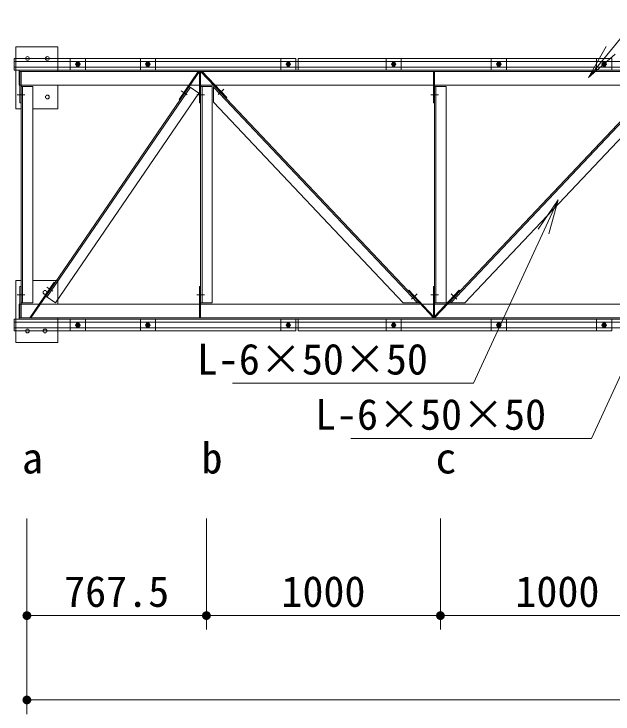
# Model space of a CAD drawing. Units: millimetres at full size. Extents: x 0 to 42000, y 0 to 29700.
# Drawn here: x 11365 to 13925, y 15454 to 18446 of the extents above; entities that cross this region are included whole.
import ezdxf
from ezdxf.enums import TextEntityAlignment as Align

# ---------------------------------------------------------------- set-up
doc = ezdxf.new("R2010")
doc.units = ezdxf.units.MM
doc.header["$LTSCALE"] = 100
for name, color, linetype, lineweight in [('D-STR', 1, 'Continuous', 13), ('D-STR-DIM', 7, 'Continuous', 13), ('D-STR-HTXT', 7, 'Continuous', 13), ('D-STR-TXT', 7, 'Continuous', 13)]:
    doc.layers.add(name, color=color, linetype=linetype, lineweight=lineweight)
doc.styles.add('ＭＳ ゴシック', font='')
doc.styles.get('ＭＳ ゴシック').set_extended_font_data('MS Gothic')

# ---------------------------------------------------------------- blocks, each defined once
blk = doc.blocks.new('filled_dot')
at = {"color": 0, "linetype": 'Continuous', "lineweight": -2, "const_width": 1.25}
blk.add_lwpolyline([(-0.625, 0, 1), (0.625, 0, 1)], format="xyb", close=True, dxfattribs=at)
blk = doc.blocks.new('open_arrow')
at = {"color": 0, "linetype": 'Continuous', "lineweight": -2}
blk.add_lwpolyline([(7.5, 1.25), (0, 0), (7.5, -1.25)], dxfattribs=at)

msp = doc.modelspace()

# ---------------------------------------------------------------- linework, layer by layer
at = {"layer": 'D-STR'}
for p, q in [((11372.4, 18305.7), (11552.4, 18305.7)), ((11372.4, 18305.7), (11372.4, 18040.7)), ((11552.4, 18305.7), (11552.4, 18199.7)), ((11364.9, 18205.7), (11364.9, 18255.7)), ((12569.9, 18255.7), (11364.9, 18255.7)), ((11604.9, 18205.7), (11604.9, 18255.7)), ((11604.9, 18255.7), (11669.9, 18255.7)), ((11669.9, 18205.7), (11669.9, 18255.7)), ((11904.9, 18205.7), (11904.9, 18255.7)), ((11904.9, 18255.7), (11969.9, 18255.7)), ((11969.9, 18205.7), (11969.9, 18255.7)), ((12504.9, 18205.7), (12504.9, 18255.7)), ((12504.9, 18255.7), (12569.9, 18255.7)), ((12569.9, 18205.7), (12569.9, 18255.7)), ((12579.9, 18205.7), (12579.9, 18255.7)), ((13919.9, 18255.7), (12579.9, 18255.7)), ((12954.9, 18205.7), (12954.9, 18255.7)), ((12954.9, 18255.7), (13019.9, 18255.7)), ((13019.9, 18205.7), (13019.9, 18255.7)), ((13404.9, 18205.7), (13404.9, 18255.7)), ((13404.9, 18255.7), (13469.9, 18255.7)), ((13469.9, 18205.7), (13469.9, 18255.7)), ((13854.9, 18205.7), (13854.9, 18255.7)), ((13854.9, 18255.7), (13919.9, 18255.7)), ((13919.9, 18205.7), (13919.9, 18255.7)), ((11364.9, 18242.7), (23009.9, 18242.7)), ((11648.4, 18230.7), (11626.3, 18230.7)), ((11632.5, 18239.2), (11627.6, 18230.7)), ((11627.6, 18230.7), (11632.5, 18222.2)), ((11642.3, 18239.2), (11632.5, 18239.2)), ((11632.5, 18222.2), (11642.3, 18222.2)), ((11637.4, 18219.7), (11637.4, 18241.8)), ((11647.2, 18230.7), (11642.3, 18239.2)), ((11642.3, 18222.2), (11647.2, 18230.7)), ((11926.3, 18230.7), (11948.4, 18230.7)), ((11932.5, 18239.2), (11927.6, 18230.7)), ((11927.6, 18230.7), (11932.5, 18222.2)), ((11942.3, 18239.2), (11932.5, 18239.2)), ((11932.5, 18222.2), (11942.3, 18222.2)), ((11937.4, 18241.8), (11937.4, 18219.7)), ((11947.2, 18230.7), (11942.3, 18239.2)), ((11942.3, 18222.2), (11947.2, 18230.7)), ((12526.3, 18230.7), (12548.4, 18230.7)), ((12532.5, 18239.2), (12527.6, 18230.7)), ((12527.6, 18230.7), (12532.5, 18222.2)), ((12542.3, 18239.2), (12532.5, 18239.2)), ((12532.5, 18222.2), (12542.3, 18222.2)), ((12537.4, 18241.8), (12537.4, 18219.7)), ((12547.2, 18230.7), (12542.3, 18239.2)), ((12542.3, 18222.2), (12547.2, 18230.7)), ((12976.3, 18230.7), (12998.4, 18230.7)), ((12982.5, 18239.2), (12977.6, 18230.7)), ((12977.6, 18230.7), (12982.5, 18222.2)), ((12992.3, 18239.2), (12982.5, 18239.2)), ((12982.5, 18222.2), (12992.3, 18222.2)), ((12987.4, 18241.8), (12987.4, 18219.7)), ((12997.2, 18230.7), (12992.3, 18239.2)), ((12992.3, 18222.2), (12997.2, 18230.7)), ((13426.3, 18230.7), (13448.4, 18230.7)), ((13432.5, 18239.2), (13427.6, 18230.7)), ((13427.6, 18230.7), (13432.5, 18222.2)), ((13442.3, 18239.2), (13432.5, 18239.2)), ((13432.5, 18222.2), (13442.3, 18222.2)), ((13437.4, 18241.8), (13437.4, 18219.7)), ((13447.2, 18230.7), (13442.3, 18239.2)), ((13442.3, 18222.2), (13447.2, 18230.7)), ((13876.3, 18230.7), (13898.4, 18230.7)), ((13882.5, 18239.2), (13877.6, 18230.7)), ((13877.6, 18230.7), (13882.5, 18222.2)), ((13892.3, 18239.2), (13882.5, 18239.2)), ((13882.5, 18222.2), (13892.3, 18222.2)), ((13887.4, 18241.8), (13887.4, 18219.7)), ((13897.2, 18230.7), (13892.3, 18239.2)), ((13892.3, 18222.2), (13897.2, 18230.7)), ((11364.9, 18218.7), (23009.9, 18218.7)), ((12569.9, 18205.7), (11364.9, 18205.7)), ((11387.4, 18205.7), (13919.9, 18205.7)), ((11387.4, 18205.7), (11387.4, 18140.7)), ((11387.4, 18140.7), (11387.4, 18205.7)), ((11387.4, 18199.7), (22987.4, 18199.7)), ((11390.4, 18199.7), (11390.4, 18065.7)), ((11394.9, 18135.7), (11394.9, 18199.7)), ((12070.9, 18080.5), (12152.4, 18199.7)), ((12114.1, 18135.7), (12157.9, 18199.7)), ((12157.9, 18199.7), (12157.9, 18065.7)), ((12162.4, 18135.7), (12162.4, 18199.7)), ((12162.4, 18199.7), (12222.9, 18135.7)), ((12168.6, 18199.7), (12274.3, 18088)), ((15419.9, 18205.7), (12579.9, 18205.7)), ((13157.9, 18199.7), (13157.9, 18065.7)), ((13162.4, 18135.7), (13162.4, 18199.7)), ((11387.4, 18140.7), (22987.4, 18140.7)), ((11394.9, 18135.7), (11444.9, 18135.7)), ((11394.9, 18135.7), (11394.9, 17210.7)), ((11400.9, 18135.7), (11400.9, 17210.7)), ((11444.9, 18135.7), (11444.9, 17210.7)), ((11500.5, 17239), (12114.1, 18135.7)), ((11505.5, 17235.6), (12119.1, 18132.3)), ((11552.4, 18140.7), (11552.4, 18040.7)), ((12114.1, 18135.7), (12155.4, 18107.5)), ((12162.4, 18135.7), (12212.4, 18135.7)), ((12162.4, 18135.7), (12162.4, 17210.7)), ((12168.4, 18135.7), (12168.4, 17210.7)), ((12212.4, 18135.7), (12212.4, 17210.7)), ((12217.4, 18135.7), (12217.4, 18068.8)), ((12218.5, 18131.6), (13089.1, 17210.7)), ((12222.9, 18135.7), (13097.4, 17210.7)), ((13162.4, 18135.7), (13212.4, 18135.7)), ((13162.4, 18135.7), (13162.4, 17210.7)), ((13168.4, 18135.7), (13168.4, 17210.7)), ((13212.4, 18135.7), (13212.4, 17210.7)), ((14097.4, 18135.7), (13222.9, 17210.7)), ((14105.6, 18135.7), (13231.2, 17210.7)), ((11541.8, 17210.7), (12155.4, 18107.5)), ((12079.3, 18117.1), (12105.4, 18099.3)), ((12261.2, 18123.8), (12237, 18100.9)), ((14137.8, 18105.7), (13291.7, 17210.7)), ((11378.7, 18100.7), (11411.8, 18100.7)), ((12070.9, 18080.5), (12074.6, 18078)), ((12146.2, 18100.7), (12179.3, 18100.7)), ((12274.3, 18088), (12271, 18084.9)), ((13146.2, 18100.7), (13179.3, 18100.7)), ((11390.4, 18065.7), (11394.9, 18065.7)), ((12157.9, 18065.7), (12162.4, 18065.7)), ((12217.4, 18068.8), (13028.6, 17210.7)), ((13157.9, 18065.7), (13162.4, 18065.7)), ((11372.4, 18040.7), (11394.9, 18040.7)), ((11444.9, 18040.7), (11552.4, 18040.7)), ((11372.4, 17305.7), (11394.9, 17305.7)), ((11372.4, 17040.7), (11372.4, 17305.7)), ((11536.3, 17299.3), (11431.9, 17146.7)), ((11444.9, 17305.7), (11552.4, 17305.7)), ((11536.3, 17299.3), (11540, 17296.7)), ((11552.4, 17205.7), (11552.4, 17305.7)), ((11390.4, 17280.7), (11394.9, 17280.7)), ((11390.4, 17146.7), (11390.4, 17280.7)), ((11505.3, 17278.1), (11531.3, 17260.3)), ((12157.9, 17280.7), (12162.4, 17280.7)), ((12157.9, 17146.7), (12157.9, 17280.7)), ((13052.6, 17264.7), (13049.3, 17261.6)), ((13158.2, 17152.9), (13052.6, 17264.7)), ((13157.9, 17280.7), (13162.4, 17280.7)), ((13157.9, 17146.7), (13157.9, 17280.7)), ((13162, 17152.9), (13267.7, 17264.7)), ((13267.7, 17264.7), (13271, 17261.6)), ((11378.7, 17245.7), (11411.8, 17245.7)), ((11500.5, 17239), (11437.4, 17146.7)), ((11500.5, 17239), (11541.8, 17210.7)), ((12146.2, 17245.7), (12179.3, 17245.7)), ((13087.6, 17249.7), (13063.4, 17226.8)), ((13146.2, 17245.7), (13179.3, 17245.7)), ((13232.6, 17249.7), (13256.8, 17226.8)), ((11387.4, 17205.7), (22987.4, 17205.7)), ((11387.4, 17205.7), (11387.4, 17140.7)), ((11394.9, 17210.7), (11444.9, 17210.7)), ((11394.9, 17210.7), (11394.9, 17146.7)), ((12162.4, 17210.7), (12212.4, 17210.7)), ((12162.4, 17210.7), (12162.4, 17146.7)), ((13028.6, 17210.7), (13097.4, 17210.7)), ((13157.9, 17146.7), (13097.4, 17210.7)), ((13162.4, 17210.7), (13212.4, 17210.7)), ((13162.4, 17210.7), (13162.4, 17146.7)), ((13162.4, 17146.7), (13222.9, 17210.7)), ((13222.9, 17210.7), (13291.7, 17210.7)), ((11387.4, 17146.7), (22987.4, 17146.7)), ((11552.4, 17040.7), (11552.4, 17146.7)), ((11364.9, 17090.7), (11364.9, 17140.7)), ((12569.9, 17140.7), (11364.9, 17140.7)), ((11364.9, 17127.7), (23009.9, 17127.7)), ((11387.4, 17140.7), (13919.9, 17140.7)), ((11604.9, 17090.7), (11604.9, 17140.7)), ((11626.3, 17115.7), (11648.4, 17115.7)), ((11632.5, 17124.2), (11627.6, 17115.7)), ((11627.6, 17115.7), (11632.5, 17107.2)), ((11642.3, 17124.2), (11632.5, 17124.2)), ((11637.4, 17126.8), (11637.4, 17104.7)), ((11647.2, 17115.7), (11642.3, 17124.2)), ((11642.3, 17107.2), (11647.2, 17115.7)), ((11669.9, 17090.7), (11669.9, 17140.7)), ((11904.9, 17090.7), (11904.9, 17140.7)), ((11926.3, 17115.7), (11948.4, 17115.7)), ((11932.5, 17124.2), (11927.6, 17115.7)), ((11927.6, 17115.7), (11932.5, 17107.2)), ((11942.3, 17124.2), (11932.5, 17124.2)), ((11937.4, 17126.8), (11937.4, 17104.7)), ((11947.2, 17115.7), (11942.3, 17124.2)), ((11942.3, 17107.2), (11947.2, 17115.7)), ((11969.9, 17090.7), (11969.9, 17140.7)), ((12504.9, 17090.7), (12504.9, 17140.7)), ((12526.3, 17115.7), (12548.4, 17115.7)), ((12532.5, 17124.2), (12527.6, 17115.7)), ((12527.6, 17115.7), (12532.5, 17107.2)), ((12542.3, 17124.2), (12532.5, 17124.2)), ((12537.4, 17126.8), (12537.4, 17104.7)), ((12547.2, 17115.7), (12542.3, 17124.2)), ((12542.3, 17107.2), (12547.2, 17115.7)), ((12569.9, 17090.7), (12569.9, 17140.7)), ((12579.9, 17090.7), (12579.9, 17140.7)), ((15419.9, 17140.7), (12579.9, 17140.7)), ((12954.9, 17090.7), (12954.9, 17140.7)), ((12976.3, 17115.7), (12998.4, 17115.7)), ((12982.5, 17124.2), (12977.6, 17115.7)), ((12977.6, 17115.7), (12982.5, 17107.2)), ((12992.3, 17124.2), (12982.5, 17124.2)), ((12987.4, 17126.8), (12987.4, 17104.7)), ((12997.2, 17115.7), (12992.3, 17124.2)), ((12992.3, 17107.2), (12997.2, 17115.7)), ((13019.9, 17090.7), (13019.9, 17140.7)), ((13404.9, 17090.7), (13404.9, 17140.7)), ((13426.3, 17115.7), (13448.4, 17115.7)), ((13432.5, 17124.2), (13427.6, 17115.7)), ((13427.6, 17115.7), (13432.5, 17107.2)), ((13442.3, 17124.2), (13432.5, 17124.2)), ((13437.4, 17126.8), (13437.4, 17104.7)), ((13447.2, 17115.7), (13442.3, 17124.2)), ((13442.3, 17107.2), (13447.2, 17115.7)), ((13469.9, 17090.7), (13469.9, 17140.7)), ((13854.9, 17090.7), (13854.9, 17140.7)), ((13876.3, 17115.7), (13898.4, 17115.7)), ((13882.5, 17124.2), (13877.6, 17115.7)), ((13877.6, 17115.7), (13882.5, 17107.2)), ((13892.3, 17124.2), (13882.5, 17124.2)), ((13887.4, 17126.8), (13887.4, 17104.7)), ((13897.2, 17115.7), (13892.3, 17124.2)), ((13892.3, 17107.2), (13897.2, 17115.7)), ((13919.9, 17090.7), (13919.9, 17140.7)), ((11364.9, 17103.7), (23009.9, 17103.7)), ((12569.9, 17090.7), (11364.9, 17090.7)), ((11604.9, 17090.7), (11669.9, 17090.7)), ((11632.5, 17107.2), (11642.3, 17107.2)), ((11904.9, 17090.7), (11969.9, 17090.7)), ((11932.5, 17107.2), (11942.3, 17107.2)), ((12504.9, 17090.7), (12569.9, 17090.7)), ((12532.5, 17107.2), (12542.3, 17107.2)), ((13919.9, 17090.7), (12579.9, 17090.7)), ((12954.9, 17090.7), (13019.9, 17090.7)), ((12982.5, 17107.2), (12992.3, 17107.2)), ((13404.9, 17090.7), (13469.9, 17090.7)), ((13432.5, 17107.2), (13442.3, 17107.2)), ((13854.9, 17090.7), (13919.9, 17090.7)), ((13882.5, 17107.2), (13892.3, 17107.2)), ((11372.4, 17040.7), (11552.4, 17040.7))]:
    msp.add_line(p, q, dxfattribs=at)
for centre, radius in [((11422.4, 18255.7), 8), ((11507.4, 18255.7), 8), ((11637.4, 18230.7), 7.65), ((11637.4, 18230.7), 5), ((11637.4, 18230.7), 4.19), ((11937.4, 18230.7), 7.65), ((11937.4, 18230.7), 5), ((11937.4, 18230.7), 4.19), ((12537.4, 18230.7), 7.65), ((12537.4, 18230.7), 5), ((12537.4, 18230.7), 4.19), ((12987.4, 18230.7), 7.65), ((12987.4, 18230.7), 5), ((12987.4, 18230.7), 4.19), ((13437.4, 18230.7), 7.65), ((13437.4, 18230.7), 5), ((13437.4, 18230.7), 4.19), ((13887.4, 18230.7), 7.65), ((13887.4, 18230.7), 5), ((13887.4, 18230.7), 4.19), ((11507.4, 18090.7), 8), ((11497.4, 17255.7), 8), ((11637.4, 17115.7), 7.65), ((11637.4, 17115.7), 5), ((11637.4, 17115.7), 4.19), ((11937.4, 17115.7), 7.65), ((11937.4, 17115.7), 5), ((11937.4, 17115.7), 4.19), ((12537.4, 17115.7), 7.65), ((12537.4, 17115.7), 5), ((12537.4, 17115.7), 4.19), ((12987.4, 17115.7), 7.65), ((12987.4, 17115.7), 5), ((12987.4, 17115.7), 4.19), ((13437.4, 17115.7), 7.65), ((13437.4, 17115.7), 5), ((13437.4, 17115.7), 4.19), ((13887.4, 17115.7), 7.65), ((13887.4, 17115.7), 5), ((13887.4, 17115.7), 4.19), ((11422.4, 17090.7), 8), ((11497.4, 17090.7), 8)]:
    msp.add_circle(centre, radius, dxfattribs=at)
at = {"layer": 'D-STR-DIM'}
for p, q in [((11419.9, 16289.4), (11419.9, 15814)), ((12187.4, 16289.4), (12187.4, 15814)), ((12187.4, 16289.4), (12187.4, 15814)), ((13187.4, 16289.4), (13187.4, 15814)), ((13187.4, 16289.4), (13187.4, 15814)), ((11419.9, 16001.7), (11419.9, 15453.5)), ((11419.9, 15874), (12187.4, 15874)), ((12187.4, 15874), (13187.4, 15874)), ((13187.4, 15874), (14187.4, 15874)), ((11419.9, 15513.5), (22954.9, 15513.5))]:
    msp.add_line(p, q, dxfattribs=at)
at = {"layer": 'D-STR-HTXT'}
for points in [[(13819.8, 18174.2), (14042, 18445.5), (14192, 18445.5), (15067.6, 18445.5)], [(13690.2, 17651.9), (13328.2, 16867), (13178.2, 16867), (12299.4, 16867)], [(14195.5, 17415.9), (13833.5, 16631), (13683.5, 16631), (12804.7, 16631)]]:
    msp.add_lwpolyline(points, dxfattribs=at)

# ---------------------------------------------------------------- block references
at = {"layer": 'D-STR-DIM', "xscale": 15, "yscale": 15}
for p in [(11419.9, 15874), (12187.4, 15874), (13187.4, 15874), (11419.9, 15513.5)]:
    msp.add_blockref('filled_dot', p, dxfattribs=at)
at = {"layer": 'D-STR-DIM', "xscale": 15, "yscale": 15, "rotation": 180}
for p in [(12187.4, 15874), (13187.4, 15874)]:
    msp.add_blockref('filled_dot', p, dxfattribs=at)
at = {"layer": 'D-STR-HTXT', "xscale": 20, "yscale": 20}
for p, rotation in [((13819.8, 18174.2), 50.7), ((13690.2, 17651.9), 245.2)]:
    msp.add_blockref('open_arrow', p, dxfattribs=dict(at, rotation=rotation))

# ---------------------------------------------------------------- texts
at = {"layer": 'D-STR-DIM', "style": 'ＭＳ ゴシック'}
for s, p in [('767.5', (11803.6, 16043.4)), ('1000', (12687.4, 16043.4)), ('1000', (13687.4, 16043.4))]:
    msp.add_text(s, height=132, dxfattribs=at).set_placement(p, align=Align.TOP_CENTER)
at = {"layer": 'D-STR-HTXT', "style": 'ＭＳ ゴシック'}
for p in [(13133.9, 17036.4), (13639.1, 16800.4)]:
    msp.add_text('L-6×50×50', height=132, dxfattribs=at).set_placement(p, align=Align.TOP_RIGHT)
at = {"layer": 'D-STR-TXT', "style": 'ＭＳ ゴシック'}
for s, p in [('b', (12166.2, 16613.8)), ('a', (11398.7, 16613.8)), ('c', (13166.2, 16613.8))]:
    msp.add_text(s, height=132, dxfattribs=at).set_placement(p, align=Align.TOP_LEFT)

doc.saveas('drawing.dxf')
